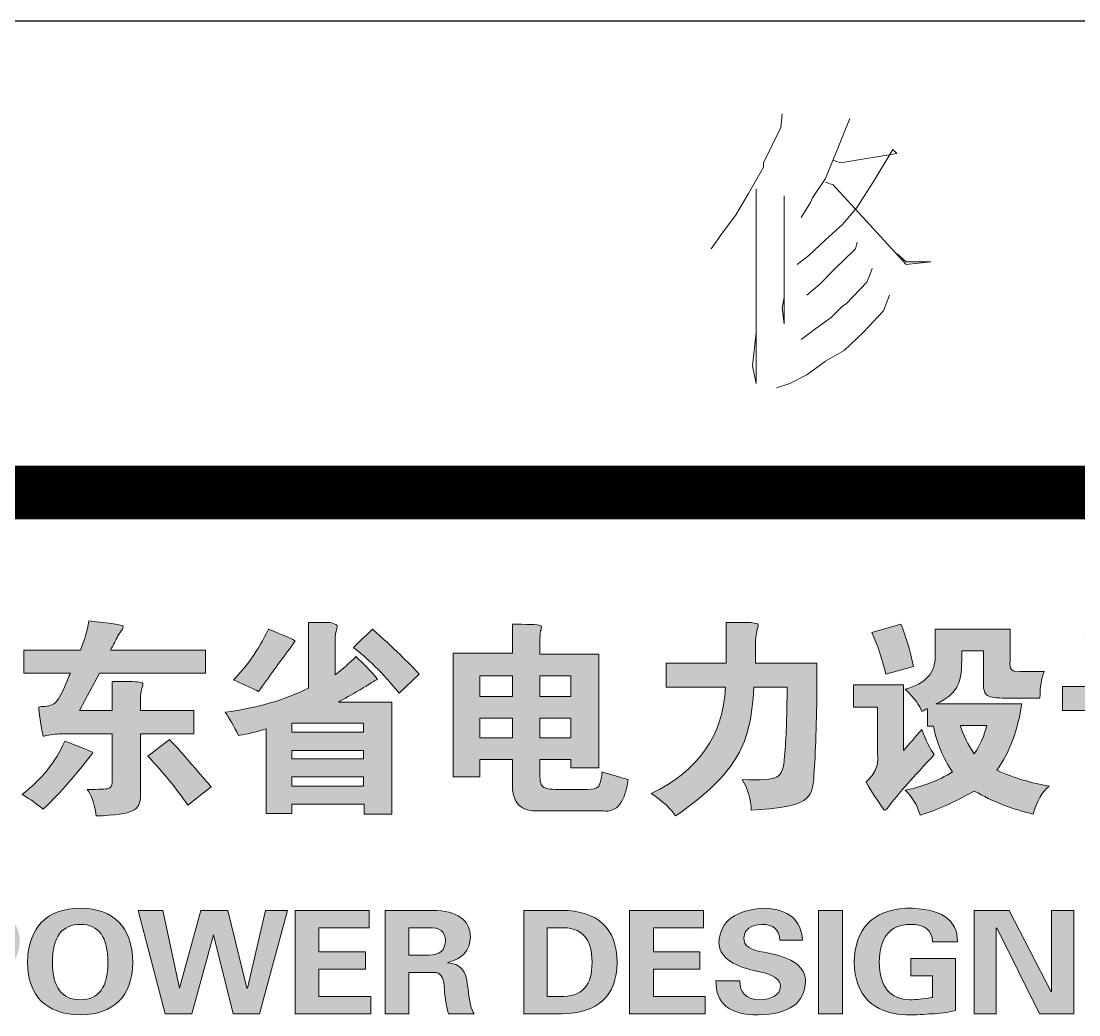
# Model space of a CAD drawing. Extents: x -76183 to 48420, y -19465 to 404409.
# Drawn here: x -4879 to -3307, y 324133 to 325609 of the extents above; entities that cross this region are included whole.
import ezdxf

# ---------------------------------------------------------------- set-up
doc = ezdxf.new("R2010")
doc.units = 0
doc.header["$LTSCALE"] = 1000
doc.header["$MEASUREMENT"] = 0
doc.layers.add('PUB_TEXT', color=7, linetype='Continuous', lineweight=13)
doc.layers.add('Version', color=7, linetype='Continuous')

# ---------------------------------------------------------------- blocks, each defined once
blk = doc.blocks.new('LOGO_CEEC_2014')
h = blk.add_hatch(color=256)
edge = h.paths.add_edge_path()
edge.add_spline(control_points=[(61.278, 8.33), (61.369, 8.239), (61.497, 8.096), (61.662, 7.898), (61.769, 7.775), (61.848, 7.685), (61.897, 7.627), (61.897, 7.627), (61.551, 7.356), (61.551, 7.356), (61.386, 7.594), (61.188, 7.837), (60.957, 8.083), (60.957, 8.083), (61.278, 8.33), (61.278, 8.33)], knot_values=[0, 0, 0, 0, 1, 1, 1, 2, 2, 2, 3, 3, 3, 4, 4, 4, 5, 5, 5, 5], degree=3, periodic=0)
edge = h.paths.add_edge_path()
edge.add_spline(control_points=[(59.114, 9.66), (59.114, 9.66), (59.955, 9.66), (59.955, 9.66), (60.012, 9.8), (60.054, 9.944), (60.079, 10.092), (60.4, 10.059), (60.569, 10.034), (60.586, 10.018), (60.594, 10.001), (60.586, 9.977), (60.561, 9.944), (60.536, 9.911), (60.52, 9.886), (60.512, 9.87), (60.478, 9.804), (60.441, 9.734), (60.4, 9.66), (60.4, 9.66), (61.811, 9.66), (61.811, 9.66), (61.811, 9.66), (61.811, 9.316), (61.811, 9.316), (61.811, 9.316), (60.239, 9.316), (60.239, 9.316), (60.239, 9.316), (59.942, 8.761), (59.942, 8.761), (59.942, 8.761), (60.425, 8.761), (60.425, 8.761), (60.425, 8.761), (60.425, 9.192), (60.425, 9.192), (60.425, 9.192), (60.672, 9.192), (60.672, 9.192), (60.812, 9.192), (60.883, 9.18), (60.883, 9.155), (60.883, 9.147), (60.878, 9.131), (60.87, 9.106), (60.854, 9.057), (60.846, 8.999), (60.846, 8.934), (60.846, 8.934), (60.846, 8.761), (60.846, 8.761), (60.846, 8.761), (61.637, 8.761), (61.637, 8.761), (61.637, 8.761), (61.637, 8.416), (61.637, 8.416), (61.637, 8.416), (60.846, 8.416), (60.846, 8.416), (60.846, 8.416), (60.846, 7.504), (60.846, 7.504), (60.854, 7.389), (60.812, 7.311), (60.722, 7.27), (60.648, 7.229), (60.47, 7.204), (60.19, 7.196), (60.157, 7.393), (60.111, 7.524), (60.054, 7.59), (60.235, 7.59), (60.338, 7.594), (60.363, 7.603), (60.404, 7.611), (60.425, 7.64), (60.425, 7.689), (60.425, 7.689), (60.425, 8.416), (60.425, 8.416), (60.425, 8.416), (59.695, 8.416), (59.695, 8.416), (59.621, 8.416), (59.538, 8.408), (59.447, 8.391), (59.423, 8.383), (59.406, 8.379), (59.398, 8.379), (59.349, 8.65), (59.328, 8.794), (59.336, 8.81), (59.353, 8.818), (59.382, 8.823), (59.423, 8.823), (59.513, 8.831), (59.575, 8.86), (59.608, 8.909), (59.658, 8.974), (59.716, 9.094), (59.781, 9.266), (59.79, 9.291), (59.798, 9.307), (59.806, 9.316), (59.806, 9.316), (59.114, 9.316), (59.114, 9.316), (59.114, 9.316), (59.114, 9.66), (59.114, 9.66)], knot_values=[0, 0, 0, 0, 1, 1, 1, 2, 2, 2, 3, 3, 3, 4, 4, 4, 5, 5, 5, 6, 6, 6, 7, 7, 7, 8, 8, 8, 9, 9, 9, 10, 10, 10, 11, 11, 11, 12, 12, 12, 13, 13, 13, 14, 14, 14, 15, 15, 15, 16, 16, 16, 17, 17, 17, 18, 18, 18, 19, 19, 19, 20, 20, 20, 21, 21, 21, 22, 22, 22, 23, 23, 23, 24, 24, 24, 25, 25, 25, 26, 26, 26, 27, 27, 27, 28, 28, 28, 29, 29, 29, 30, 30, 30, 31, 31, 31, 32, 32, 32, 33, 33, 33, 34, 34, 34, 35, 35, 35, 36, 36, 36, 37, 37, 37, 37], degree=3, periodic=0)
edge = h.paths.add_edge_path()
edge.add_spline(control_points=[(59.72, 8.305), (59.992, 8.207), (60.132, 8.149), (60.14, 8.133), (59.843, 7.755), (59.596, 7.475), (59.398, 7.295), (59.324, 7.361), (59.221, 7.435), (59.089, 7.516), (59.377, 7.738), (59.588, 8.001), (59.72, 8.305)], knot_values=[0, 0, 0, 0, 1, 1, 1, 2, 2, 2, 3, 3, 3, 4, 4, 4, 4], degree=3, periodic=0)
h = blk.add_hatch(color=256)
edge = h.paths.add_edge_path()
edge.add_spline(control_points=[(64.692, 9.02), (64.436, 9.324), (64.209, 9.549), (64.011, 9.697), (64.077, 9.763), (64.172, 9.853), (64.296, 9.968), (64.609, 9.689), (64.84, 9.467), (64.989, 9.303), (64.989, 9.303), (64.692, 9.02), (64.692, 9.02)], knot_values=[0, 0, 0, 0, 1, 1, 1, 2, 2, 2, 3, 3, 3, 4, 4, 4, 4], degree=3, periodic=0)
h.paths.add_polyline_path([(64.16, 7.64), (64.16, 7.775), (63.096, 7.775), (63.096, 7.64)], flags=16)
h.paths.add_polyline_path([(63.096, 8.17), (63.096, 8.046), (64.16, 8.046), (64.16, 8.17)], flags=16)
h.paths.add_polyline_path([(63.096, 8.441), (64.16, 8.441), (64.16, 8.576), (63.096, 8.576)], flags=16)
edge = h.paths.add_edge_path(flags=16)
edge.add_spline(control_points=[(62.749, 9.968), (62.997, 9.87), (63.129, 9.812), (63.145, 9.796), (63.145, 9.796), (63.059, 9.673), (63.059, 9.673), (62.91, 9.475), (62.757, 9.266), (62.601, 9.044), (62.535, 9.077), (62.411, 9.135), (62.23, 9.217), (62.419, 9.406), (62.593, 9.656), (62.749, 9.968)], knot_values=[0, 0, 0, 0, 1, 1, 1, 2, 2, 2, 3, 3, 3, 4, 4, 4, 5, 5, 5, 5], degree=3, periodic=0)
edge = h.paths.add_edge_path()
edge.add_spline(control_points=[(63.343, 10.067), (63.524, 10.067), (63.632, 10.067), (63.665, 10.067), (63.714, 10.059), (63.747, 10.046), (63.764, 10.03), (63.772, 10.022), (63.772, 10.005), (63.764, 9.981), (63.747, 9.931), (63.739, 9.87), (63.739, 9.796), (63.739, 9.796), (63.739, 9.291), (63.739, 9.291), (63.846, 9.373), (63.949, 9.463), (64.048, 9.562), (64.155, 9.463), (64.263, 9.353), (64.37, 9.229), (64.329, 9.205), (64.242, 9.151), (64.11, 9.069), (63.978, 8.995), (63.871, 8.934), (63.788, 8.884), (63.788, 8.884), (64.58, 8.884), (64.58, 8.884), (64.58, 8.884), (64.58, 7.221), (64.58, 7.221), (64.58, 7.221), (64.172, 7.221), (64.172, 7.221), (64.172, 7.221), (64.172, 7.369), (64.172, 7.369), (64.172, 7.369), (63.096, 7.369), (63.096, 7.369), (63.096, 7.369), (63.096, 7.233), (63.096, 7.233), (63.096, 7.233), (62.712, 7.233), (62.712, 7.233), (62.712, 7.233), (62.712, 8.49), (62.712, 8.49), (62.588, 8.449), (62.452, 8.416), (62.304, 8.391), (62.23, 8.539), (62.164, 8.654), (62.106, 8.736), (62.584, 8.802), (62.997, 8.921), (63.343, 9.094), (63.343, 9.094), (63.343, 10.067), (63.343, 10.067)], knot_values=[0, 0, 0, 0, 1, 1, 1, 2, 2, 2, 3, 3, 3, 4, 4, 4, 5, 5, 5, 6, 6, 6, 7, 7, 7, 8, 8, 8, 9, 9, 9, 10, 10, 10, 11, 11, 11, 12, 12, 12, 13, 13, 13, 14, 14, 14, 15, 15, 15, 16, 16, 16, 17, 17, 17, 18, 18, 18, 19, 19, 19, 20, 20, 20, 21, 21, 21, 21], degree=3, periodic=0)
h = blk.add_hatch(color=256)
edge = h.paths.add_edge_path()
edge.add_spline(control_points=[(69.551, 9.463), (69.551, 9.463), (69.551, 10.067), (69.551, 10.067), (69.757, 10.067), (69.88, 10.067), (69.922, 10.067), (69.988, 10.059), (70.021, 10.051), (70.021, 10.042), (70.029, 10.034), (70.029, 10.018), (70.021, 9.993), (69.996, 9.919), (69.984, 9.837), (69.984, 9.747), (69.984, 9.747), (69.984, 9.463), (69.984, 9.463), (69.984, 9.463), (70.899, 9.463), (70.899, 9.463), (70.899, 9.463), (70.899, 9.057), (70.899, 9.057), (70.891, 8.498), (70.874, 8.059), (70.85, 7.738), (70.841, 7.566), (70.779, 7.455), (70.664, 7.406), (70.573, 7.348), (70.326, 7.307), (69.922, 7.282), (69.922, 7.438), (69.876, 7.59), (69.786, 7.738), (70.066, 7.722), (70.239, 7.734), (70.305, 7.775), (70.371, 7.808), (70.408, 7.911), (70.417, 8.083), (70.441, 8.354), (70.454, 8.662), (70.454, 9.007), (70.454, 9.007), (70.454, 9.106), (70.454, 9.106), (70.454, 9.106), (69.959, 9.106), (69.959, 9.106), (69.942, 8.646), (69.852, 8.293), (69.687, 8.046), (69.546, 7.792), (69.249, 7.508), (68.796, 7.196), (68.738, 7.295), (68.618, 7.406), (68.437, 7.529), (69.138, 7.866), (69.505, 8.391), (69.538, 9.106), (69.538, 9.106), (68.66, 9.106), (68.66, 9.106), (68.66, 9.106), (68.66, 9.463), (68.66, 9.463), (68.66, 9.463), (69.551, 9.463), (69.551, 9.463)], knot_values=[0, 0, 0, 0, 1, 1, 1, 2, 2, 2, 3, 3, 3, 4, 4, 4, 5, 5, 5, 6, 6, 6, 7, 7, 7, 8, 8, 8, 9, 9, 9, 10, 10, 10, 11, 11, 11, 12, 12, 12, 13, 13, 13, 14, 14, 14, 15, 15, 15, 16, 16, 16, 17, 17, 17, 18, 18, 18, 19, 19, 19, 20, 20, 20, 21, 21, 21, 22, 22, 22, 23, 23, 23, 24, 24, 24, 24], degree=3, periodic=0)
h = blk.add_hatch(color=256)
edge = h.paths.add_edge_path()
edge.add_spline(control_points=[(75.61, 9.081), (75.61, 9.081), (76.29, 9.081), (76.29, 9.081), (76.29, 9.081), (76.29, 10.067), (76.29, 10.067), (76.29, 10.067), (76.426, 10.067), (76.426, 10.067), (76.632, 10.067), (76.739, 10.051), (76.748, 10.018), (76.756, 9.993), (76.752, 9.964), (76.735, 9.931), (76.719, 9.89), (76.711, 9.845), (76.711, 9.796), (76.711, 9.796), (76.711, 9.094), (76.711, 9.094), (76.711, 9.094), (77.404, 9.094), (77.404, 9.094), (77.404, 9.094), (77.404, 8.736), (77.404, 8.736), (77.404, 8.736), (76.711, 8.736), (76.711, 8.736), (76.711, 8.736), (76.711, 7.171), (76.711, 7.171), (76.711, 7.171), (76.29, 7.171), (76.29, 7.171), (76.29, 7.171), (76.29, 8.724), (76.29, 8.724), (76.29, 8.724), (75.61, 8.724), (75.61, 8.724), (75.61, 8.724), (75.61, 9.081), (75.61, 9.081)], knot_values=[0, 0, 0, 0, 1, 1, 1, 2, 2, 2, 3, 3, 3, 4, 4, 4, 5, 5, 5, 6, 6, 6, 7, 7, 7, 8, 8, 8, 9, 9, 9, 10, 10, 10, 11, 11, 11, 12, 12, 12, 13, 13, 13, 14, 14, 14, 15, 15, 15, 15], degree=3, periodic=0)
edge = h.paths.add_edge_path()
edge.add_spline(control_points=[(75.201, 10.055), (75.342, 9.907), (75.469, 9.722), (75.585, 9.5), (75.585, 9.5), (75.226, 9.316), (75.226, 9.316), (75.168, 9.43), (75.049, 9.607), (74.867, 9.845), (74.867, 9.845), (75.201, 10.055), (75.201, 10.055)], knot_values=[0, 0, 0, 0, 1, 1, 1, 2, 2, 2, 3, 3, 3, 4, 4, 4, 4], degree=3, periodic=0)
edge = h.paths.add_edge_path()
edge.add_spline(control_points=[(74.546, 9.118), (74.546, 9.118), (75.424, 9.118), (75.424, 9.118), (75.424, 9.118), (75.424, 8.034), (75.424, 8.034), (75.515, 8.091), (75.63, 8.186), (75.771, 8.317), (75.812, 8.178), (75.861, 8.059), (75.919, 7.96), (75.614, 7.722), (75.354, 7.508), (75.14, 7.319), (75.123, 7.303), (75.111, 7.303), (75.102, 7.319), (75.004, 7.459), (74.933, 7.578), (74.892, 7.677), (74.892, 7.677), (74.917, 7.714), (74.917, 7.714), (74.991, 7.788), (75.028, 7.845), (75.028, 7.886), (75.028, 7.886), (75.028, 8.761), (75.028, 8.761), (75.028, 8.761), (74.546, 8.761), (74.546, 8.761), (74.546, 8.761), (74.546, 9.118), (74.546, 9.118)], knot_values=[0, 0, 0, 0, 1, 1, 1, 2, 2, 2, 3, 3, 3, 4, 4, 4, 5, 5, 5, 6, 6, 6, 7, 7, 7, 8, 8, 8, 9, 9, 9, 10, 10, 10, 11, 11, 11, 12, 12, 12, 12], degree=3, periodic=0)
h = blk.add_hatch(color=256)
h.paths.add_polyline_path([(67.239, 8.354), (67.239, 8.65), (66.781, 8.65), (66.781, 8.354)], flags=16)
h.paths.add_polyline_path([(66.781, 8.971), (67.239, 8.971), (67.239, 9.279), (66.781, 9.279)], flags=16)
h.paths.add_polyline_path([(65.89, 8.354), (66.373, 8.354), (66.373, 8.65), (65.89, 8.65)], flags=16)
h.paths.add_polyline_path([(66.373, 9.279), (65.89, 9.279), (65.89, 8.971), (66.373, 8.971)], flags=16)
edge = h.paths.add_edge_path()
edge.add_spline(control_points=[(66.373, 9.611), (66.373, 9.611), (66.373, 10.042), (66.373, 10.042), (66.373, 10.042), (66.509, 10.042), (66.509, 10.042), (66.715, 10.042), (66.814, 10.03), (66.806, 10.005), (66.806, 9.989), (66.801, 9.968), (66.793, 9.944), (66.785, 9.894), (66.781, 9.845), (66.781, 9.796), (66.781, 9.796), (66.781, 9.599), (66.781, 9.599), (66.781, 9.599), (67.659, 9.599), (67.659, 9.599), (67.659, 9.599), (67.659, 7.911), (67.659, 7.911), (67.659, 7.911), (67.239, 7.911), (67.239, 7.911), (67.239, 7.911), (67.239, 8.034), (67.239, 8.034), (67.239, 8.034), (66.781, 8.034), (66.781, 8.034), (66.781, 8.034), (66.781, 7.812), (66.781, 7.812), (66.781, 7.705), (66.797, 7.644), (66.83, 7.627), (66.855, 7.603), (66.929, 7.59), (67.053, 7.59), (67.053, 7.59), (67.486, 7.59), (67.486, 7.59), (67.568, 7.59), (67.622, 7.603), (67.647, 7.627), (67.672, 7.652), (67.692, 7.726), (67.709, 7.849), (67.865, 7.8), (67.993, 7.763), (68.092, 7.738), (68.051, 7.401), (67.927, 7.245), (67.721, 7.27), (67.721, 7.27), (66.768, 7.27), (66.768, 7.27), (66.496, 7.254), (66.364, 7.389), (66.373, 7.677), (66.373, 7.677), (66.373, 8.034), (66.373, 8.034), (66.373, 8.034), (65.89, 8.034), (65.89, 8.034), (65.89, 8.034), (65.89, 7.775), (65.89, 7.775), (65.89, 7.775), (65.494, 7.775), (65.494, 7.775), (65.494, 7.775), (65.494, 9.611), (65.494, 9.611), (65.494, 9.611), (66.373, 9.611), (66.373, 9.611)], knot_values=[0, 0, 0, 0, 1, 1, 1, 2, 2, 2, 3, 3, 3, 4, 4, 4, 5, 5, 5, 6, 6, 6, 7, 7, 7, 8, 8, 8, 9, 9, 9, 10, 10, 10, 11, 11, 11, 12, 12, 12, 13, 13, 13, 14, 14, 14, 15, 15, 15, 16, 16, 16, 17, 17, 17, 18, 18, 18, 19, 19, 19, 20, 20, 20, 21, 21, 21, 22, 22, 22, 23, 23, 23, 24, 24, 24, 25, 25, 25, 26, 26, 26, 27, 27, 27, 27], degree=3, periodic=0)
h = blk.add_hatch(color=256)
edge = h.paths.add_edge_path(flags=16)
edge.add_spline(control_points=[(73.025, 8.539), (73.075, 8.391), (73.145, 8.251), (73.236, 8.12), (73.326, 8.251), (73.388, 8.391), (73.421, 8.539), (73.421, 8.539), (73.025, 8.539), (73.025, 8.539)], knot_values=[0, 0, 0, 0, 1, 1, 1, 2, 2, 2, 3, 3, 3, 3], degree=3, periodic=0)
edge = h.paths.add_edge_path()
edge.add_spline(control_points=[(72.543, 8.527), (72.543, 8.527), (72.543, 8.786), (72.543, 8.786), (72.543, 8.794), (72.522, 8.786), (72.481, 8.761), (72.489, 8.761), (72.481, 8.757), (72.456, 8.749), (72.432, 8.831), (72.349, 8.942), (72.209, 9.081), (72.514, 9.155), (72.662, 9.319), (72.654, 9.574), (72.654, 9.574), (72.654, 9.968), (72.654, 9.968), (72.654, 9.968), (73.768, 9.968), (73.768, 9.968), (73.768, 9.968), (73.768, 9.5), (73.768, 9.5), (73.751, 9.377), (73.801, 9.324), (73.916, 9.34), (73.916, 9.34), (74.275, 9.34), (74.275, 9.34), (74.234, 9.242), (74.213, 9.11), (74.213, 8.946), (74.213, 8.946), (73.706, 8.946), (73.706, 8.946), (73.566, 8.946), (73.475, 8.958), (73.434, 8.983), (73.392, 9.007), (73.372, 9.069), (73.372, 9.168), (73.372, 9.168), (73.372, 9.648), (73.372, 9.648), (73.372, 9.648), (73.05, 9.648), (73.05, 9.648), (73.05, 9.648), (73.05, 9.512), (73.05, 9.512), (73.05, 9.324), (73.025, 9.188), (72.976, 9.106), (72.927, 9.015), (72.823, 8.934), (72.667, 8.86), (72.667, 8.86), (73.941, 8.86), (73.941, 8.86), (73.883, 8.465), (73.759, 8.137), (73.57, 7.874), (73.834, 7.759), (74.093, 7.681), (74.349, 7.64), (74.242, 7.549), (74.164, 7.41), (74.114, 7.221), (73.801, 7.295), (73.508, 7.41), (73.236, 7.566), (72.931, 7.393), (72.662, 7.274), (72.432, 7.208), (72.39, 7.356), (72.316, 7.479), (72.209, 7.578), (72.465, 7.627), (72.7, 7.718), (72.914, 7.849), (72.774, 8.054), (72.679, 8.28), (72.63, 8.527), (72.63, 8.527), (72.543, 8.527), (72.543, 8.527)], knot_values=[0, 0, 0, 0, 1, 1, 1, 2, 2, 2, 3, 3, 3, 4, 4, 4, 5, 5, 5, 6, 6, 6, 7, 7, 7, 8, 8, 8, 9, 9, 9, 10, 10, 10, 11, 11, 11, 12, 12, 12, 13, 13, 13, 14, 14, 14, 15, 15, 15, 16, 16, 16, 17, 17, 17, 18, 18, 18, 19, 19, 19, 20, 20, 20, 21, 21, 21, 22, 22, 22, 23, 23, 23, 24, 24, 24, 25, 25, 25, 26, 26, 26, 27, 27, 27, 28, 28, 28, 29, 29, 29, 29], degree=3, periodic=0)
edge = h.paths.add_edge_path()
edge.add_spline(control_points=[(72.147, 10.042), (72.221, 9.862), (72.283, 9.652), (72.333, 9.414), (72.333, 9.414), (71.924, 9.303), (71.924, 9.303), (71.867, 9.533), (71.797, 9.738), (71.714, 9.919), (71.714, 9.919), (72.147, 10.042), (72.147, 10.042)], knot_values=[0, 0, 0, 0, 1, 1, 1, 2, 2, 2, 3, 3, 3, 4, 4, 4, 4], degree=3, periodic=0)
edge = h.paths.add_edge_path()
edge.add_spline(control_points=[(71.801, 8.81), (71.801, 8.81), (71.442, 8.81), (71.442, 8.81), (71.442, 8.81), (71.442, 9.143), (71.442, 9.143), (71.442, 9.143), (72.184, 9.143), (72.184, 9.143), (72.184, 9.143), (72.184, 8.17), (72.184, 8.17), (72.217, 8.202), (72.279, 8.272), (72.37, 8.379), (72.37, 8.379), (72.456, 8.478), (72.456, 8.478), (72.522, 8.305), (72.584, 8.182), (72.642, 8.108), (72.328, 7.771), (72.114, 7.529), (71.999, 7.381), (71.957, 7.315), (71.924, 7.282), (71.9, 7.282), (71.743, 7.504), (71.652, 7.644), (71.628, 7.701), (71.628, 7.701), (71.64, 7.714), (71.64, 7.714), (71.697, 7.763), (71.743, 7.825), (71.776, 7.898), (71.801, 7.964), (71.809, 8.034), (71.801, 8.108), (71.801, 8.108), (71.801, 8.81), (71.801, 8.81)], knot_values=[0, 0, 0, 0, 1, 1, 1, 2, 2, 2, 3, 3, 3, 4, 4, 4, 5, 5, 5, 6, 6, 6, 7, 7, 7, 8, 8, 8, 9, 9, 9, 10, 10, 10, 11, 11, 11, 12, 12, 12, 13, 13, 13, 14, 14, 14, 14], degree=3, periodic=0)
h = blk.add_hatch(color=256)
edge = h.paths.add_edge_path(flags=16)
edge.add_spline(control_points=[(64.836, 5.129), (64.836, 5.129), (65.129, 5.129), (65.129, 5.129), (65.294, 5.129), (65.377, 5.201), (65.377, 5.345), (65.377, 5.478), (65.294, 5.541), (65.129, 5.536), (65.129, 5.536), (64.836, 5.536), (64.836, 5.536), (64.836, 5.536), (64.836, 5.129), (64.836, 5.129)], knot_values=[0, 0, 0, 0, 1, 1, 1, 2, 2, 2, 3, 3, 3, 4, 4, 4, 5, 5, 5, 5], degree=3, periodic=0)
edge = h.paths.add_edge_path()
edge.add_spline(control_points=[(64.836, 4.258), (64.836, 4.258), (64.482, 4.258), (64.482, 4.258), (64.482, 4.258), (64.482, 5.793), (64.482, 5.793), (64.482, 5.793), (65.182, 5.793), (65.182, 5.793), (65.554, 5.787), (65.743, 5.654), (65.749, 5.395), (65.743, 5.195), (65.631, 5.071), (65.412, 5.021), (65.412, 5.021), (65.412, 5.013), (65.412, 5.013), (65.595, 5.007), (65.693, 4.894), (65.705, 4.673), (65.711, 4.651), (65.714, 4.634), (65.714, 4.623), (65.732, 4.44), (65.761, 4.319), (65.803, 4.258), (65.803, 4.258), (65.421, 4.258), (65.421, 4.258), (65.386, 4.391), (65.365, 4.529), (65.359, 4.673), (65.347, 4.805), (65.297, 4.872), (65.209, 4.872), (65.209, 4.872), (64.836, 4.872), (64.836, 4.872), (64.836, 4.872), (64.836, 4.258), (64.836, 4.258)], knot_values=[0, 0, 0, 0, 1, 1, 1, 2, 2, 2, 3, 3, 3, 4, 4, 4, 5, 5, 5, 6, 6, 6, 7, 7, 7, 8, 8, 8, 9, 9, 9, 10, 10, 10, 11, 11, 11, 12, 12, 12, 13, 13, 13, 14, 14, 14, 14], degree=3, periodic=0)
h.paths.add_polyline_path([(63.144, 5.793), (64.243, 5.793), (64.243, 5.536), (63.499, 5.536), (63.499, 5.179), (64.19, 5.179), (64.19, 4.922), (63.499, 4.922), (63.499, 4.515), (64.27, 4.515), (64.27, 4.258), (63.144, 4.258)])
h.paths.add_polyline_path([(61.744, 5.793), (62.143, 5.793), (62.427, 4.64), (62.436, 4.64), (62.702, 5.793), (63.03, 5.793), (62.613, 4.258), (62.223, 4.258), (61.931, 5.428), (61.611, 4.258), (61.212, 4.258), (60.814, 5.793), (61.177, 5.793), (61.425, 4.64)])
edge = h.paths.add_edge_path(flags=16)
edge.add_spline(control_points=[(59.538, 5.021), (59.538, 4.651), (59.677, 4.465), (59.955, 4.465), (60.226, 4.465), (60.362, 4.651), (60.362, 5.021), (60.362, 5.397), (60.226, 5.585), (59.955, 5.585), (59.677, 5.585), (59.538, 5.397), (59.538, 5.021)], knot_values=[0, 0, 0, 0, 1, 1, 1, 2, 2, 2, 3, 3, 3, 4, 4, 4, 4], degree=3, periodic=0)
edge = h.paths.add_edge_path()
edge.add_spline(control_points=[(59.166, 5.021), (59.183, 5.547), (59.446, 5.815), (59.955, 5.826), (60.457, 5.815), (60.717, 5.547), (60.735, 5.021), (60.717, 4.512), (60.457, 4.252), (59.955, 4.241), (59.44, 4.252), (59.177, 4.512), (59.166, 5.021)], knot_values=[0, 0, 0, 0, 1, 1, 1, 2, 2, 2, 3, 3, 3, 4, 4, 4, 4], degree=3, periodic=0)
edge = h.paths.add_edge_path(flags=16)
edge.add_spline(control_points=[(58.227, 5.104), (58.25, 5.104), (58.286, 5.104), (58.333, 5.104), (58.57, 5.082), (58.685, 5.154), (58.679, 5.32), (58.685, 5.486), (58.57, 5.558), (58.333, 5.536), (58.286, 5.536), (58.25, 5.536), (58.227, 5.536), (58.227, 5.536), (58.227, 5.104), (58.227, 5.104)], knot_values=[0, 0, 0, 0, 1, 1, 1, 2, 2, 2, 3, 3, 3, 4, 4, 4, 5, 5, 5, 5], degree=3, periodic=0)
edge = h.paths.add_edge_path()
edge.add_spline(control_points=[(57.881, 4.258), (57.881, 4.258), (57.881, 5.793), (57.881, 5.793), (57.881, 5.793), (58.386, 5.793), (58.386, 5.793), (58.835, 5.798), (59.057, 5.641), (59.051, 5.32), (59.039, 5.021), (58.85, 4.863), (58.484, 4.847), (58.484, 4.847), (58.227, 4.847), (58.227, 4.847), (58.227, 4.847), (58.227, 4.258), (58.227, 4.258), (58.227, 4.258), (57.881, 4.258), (57.881, 4.258)], knot_values=[0, 0, 0, 0, 1, 1, 1, 2, 2, 2, 3, 3, 3, 4, 4, 4, 5, 5, 5, 6, 6, 6, 7, 7, 7, 7], degree=3, periodic=0)
h = blk.add_hatch(color=256)
h.paths.add_polyline_path([(74.208, 4.258), (73.57, 5.536), (73.561, 5.527), (73.561, 4.258), (73.233, 4.258), (73.233, 5.793), (73.756, 5.793), (74.377, 4.581), (74.386, 4.59), (74.386, 5.793), (74.714, 5.793), (74.714, 4.258)])
edge = h.paths.add_edge_path()
edge.add_spline(control_points=[(72.295, 4.822), (72.295, 4.822), (72.295, 5.079), (72.295, 5.079), (72.295, 5.079), (72.96, 5.079), (72.96, 5.079), (72.96, 5.079), (72.96, 4.308), (72.96, 4.308), (72.841, 4.275), (72.72, 4.258), (72.596, 4.258), (72.502, 4.247), (72.377, 4.241), (72.224, 4.241), (71.721, 4.269), (71.464, 4.529), (71.452, 5.021), (71.464, 5.524), (71.721, 5.793), (72.224, 5.826), (72.738, 5.826), (72.992, 5.66), (72.986, 5.328), (72.986, 5.328), (72.614, 5.328), (72.614, 5.328), (72.614, 5.5), (72.504, 5.585), (72.286, 5.585), (71.984, 5.58), (71.83, 5.392), (71.825, 5.021), (71.83, 4.656), (71.984, 4.471), (72.286, 4.465), (72.374, 4.465), (72.478, 4.476), (72.596, 4.498), (72.59, 4.493), (72.596, 4.493), (72.614, 4.498), (72.614, 4.498), (72.614, 4.822), (72.614, 4.822), (72.614, 4.822), (72.295, 4.822), (72.295, 4.822)], knot_values=[0, 0, 0, 0, 1, 1, 1, 2, 2, 2, 3, 3, 3, 4, 4, 4, 5, 5, 5, 6, 6, 6, 7, 7, 7, 8, 8, 8, 9, 9, 9, 10, 10, 10, 11, 11, 11, 12, 12, 12, 13, 13, 13, 14, 14, 14, 15, 15, 15, 16, 16, 16, 16], degree=3, periodic=0)
h.paths.add_polyline_path([(71.276, 4.258), (70.922, 4.258), (70.922, 5.793), (71.276, 5.793)])
edge = h.paths.add_edge_path()
edge.add_spline(control_points=[(70.346, 5.353), (70.34, 5.508), (70.252, 5.585), (70.08, 5.585), (69.909, 5.574), (69.82, 5.508), (69.814, 5.386), (69.802, 5.27), (69.903, 5.198), (70.116, 5.171), (70.122, 5.171), (70.136, 5.168), (70.16, 5.162), (70.544, 5.09), (70.733, 4.949), (70.728, 4.739), (70.722, 4.418), (70.488, 4.252), (70.027, 4.241), (69.602, 4.241), (69.392, 4.41), (69.398, 4.747), (69.398, 4.747), (69.752, 4.747), (69.752, 4.747), (69.752, 4.57), (69.844, 4.476), (70.027, 4.465), (70.24, 4.471), (70.349, 4.537), (70.355, 4.665), (70.355, 4.77), (70.252, 4.841), (70.045, 4.88), (70.015, 4.886), (69.995, 4.891), (69.983, 4.897), (69.622, 4.974), (69.442, 5.115), (69.442, 5.32), (69.46, 5.635), (69.687, 5.804), (70.125, 5.826), (70.479, 5.809), (70.665, 5.652), (70.683, 5.353), (70.683, 5.353), (70.346, 5.353), (70.346, 5.353)], knot_values=[0, 0, 0, 0, 1, 1, 1, 2, 2, 2, 3, 3, 3, 4, 4, 4, 5, 5, 5, 6, 6, 6, 7, 7, 7, 8, 8, 8, 9, 9, 9, 10, 10, 10, 11, 11, 11, 12, 12, 12, 13, 13, 13, 14, 14, 14, 15, 15, 15, 16, 16, 16, 16], degree=3, periodic=0)
h.paths.add_polyline_path([(68.113, 5.793), (69.213, 5.793), (69.213, 5.536), (68.468, 5.536), (68.468, 5.179), (69.16, 5.179), (69.16, 4.922), (68.468, 4.922), (68.468, 4.515), (69.239, 4.515), (69.239, 4.258), (68.113, 4.258)])
edge = h.paths.add_edge_path(flags=16)
edge.add_spline(control_points=[(66.891, 4.515), (66.891, 4.515), (67.077, 4.515), (67.077, 4.515), (67.402, 4.504), (67.562, 4.673), (67.556, 5.021), (67.562, 5.375), (67.402, 5.547), (67.077, 5.536), (67.077, 5.536), (66.891, 5.536), (66.891, 5.536), (66.891, 5.536), (66.891, 4.515), (66.891, 4.515)], knot_values=[0, 0, 0, 0, 1, 1, 1, 2, 2, 2, 3, 3, 3, 4, 4, 4, 5, 5, 5, 5], degree=3, periodic=0)
edge = h.paths.add_edge_path()
edge.add_spline(control_points=[(66.545, 5.793), (66.545, 5.793), (67.104, 5.793), (67.104, 5.793), (67.647, 5.787), (67.922, 5.53), (67.928, 5.021), (67.922, 4.518), (67.647, 4.263), (67.104, 4.258), (67.104, 4.258), (66.545, 4.258), (66.545, 4.258), (66.545, 4.258), (66.545, 5.793), (66.545, 5.793)], knot_values=[0, 0, 0, 0, 1, 1, 1, 2, 2, 2, 3, 3, 3, 4, 4, 4, 5, 5, 5, 5], degree=3, periodic=0)
at = {"lineweight": 0}
for points in [[(66.373, 9.279), (65.89, 9.279), (65.89, 8.971), (66.373, 8.971), (66.373, 9.279)], [(66.781, 8.971), (67.239, 8.971), (67.239, 9.279), (66.781, 9.279), (66.781, 8.971)], [(65.89, 8.354), (66.373, 8.354), (66.373, 8.65), (65.89, 8.65), (65.89, 8.354)], [(67.239, 8.354), (67.239, 8.65), (66.781, 8.65), (66.781, 8.354), (67.239, 8.354)], [(63.096, 8.441), (64.16, 8.441), (64.16, 8.576), (63.096, 8.576), (63.096, 8.441)], [(63.096, 8.17), (63.096, 8.046), (64.16, 8.046), (64.16, 8.17), (63.096, 8.17)], [(64.16, 7.64), (64.16, 7.775), (63.096, 7.775), (63.096, 7.64), (64.16, 7.64)], [(61.744, 5.793), (62.143, 5.793), (62.427, 4.64), (62.436, 4.64), (62.702, 5.793), (63.03, 5.793), (62.613, 4.258), (62.223, 4.258), (61.931, 5.428), (61.611, 4.258), (61.212, 4.258), (60.814, 5.793), (61.177, 5.793), (61.425, 4.64), (61.744, 5.793)], [(63.144, 5.793), (64.243, 5.793), (64.243, 5.536), (63.499, 5.536), (63.499, 5.179), (64.19, 5.179), (64.19, 4.922), (63.499, 4.922), (63.499, 4.515), (64.27, 4.515), (64.27, 4.258), (63.144, 4.258), (63.144, 5.793)], [(68.113, 5.793), (69.213, 5.793), (69.213, 5.536), (68.468, 5.536), (68.468, 5.179), (69.16, 5.179), (69.16, 4.922), (68.468, 4.922), (68.468, 4.515), (69.239, 4.515), (69.239, 4.258), (68.113, 4.258), (68.113, 5.793)], [(71.276, 4.258), (70.922, 4.258), (70.922, 5.793), (71.276, 5.793), (71.276, 4.258)], [(74.208, 4.258), (73.57, 5.536), (73.561, 5.527), (73.561, 4.258), (73.233, 4.258), (73.233, 5.793), (73.756, 5.793), (74.377, 4.581), (74.386, 4.59), (74.386, 5.793), (74.714, 5.793), (74.714, 4.258), (74.208, 4.258)]]:
    blk.add_lwpolyline(points, dxfattribs=at)
for points, knots in [([(59.114, 9.66), (59.114, 9.66), (59.955, 9.66), (59.955, 9.66), (60.012, 9.8), (60.054, 9.944), (60.079, 10.092), (60.4, 10.059), (60.569, 10.034), (60.586, 10.018), (60.594, 10.001), (60.586, 9.977), (60.561, 9.944), (60.536, 9.911), (60.52, 9.886), (60.512, 9.87), (60.478, 9.804), (60.441, 9.734), (60.4, 9.66), (60.4, 9.66), (61.811, 9.66), (61.811, 9.66), (61.811, 9.66), (61.811, 9.316), (61.811, 9.316), (61.811, 9.316), (60.239, 9.316), (60.239, 9.316), (60.239, 9.316), (59.942, 8.761), (59.942, 8.761), (59.942, 8.761), (60.425, 8.761), (60.425, 8.761), (60.425, 8.761), (60.425, 9.192), (60.425, 9.192), (60.425, 9.192), (60.672, 9.192), (60.672, 9.192), (60.812, 9.192), (60.883, 9.18), (60.883, 9.155), (60.883, 9.147), (60.878, 9.131), (60.87, 9.106), (60.854, 9.057), (60.846, 8.999), (60.846, 8.934), (60.846, 8.934), (60.846, 8.761), (60.846, 8.761), (60.846, 8.761), (61.637, 8.761), (61.637, 8.761), (61.637, 8.761), (61.637, 8.416), (61.637, 8.416), (61.637, 8.416), (60.846, 8.416), (60.846, 8.416), (60.846, 8.416), (60.846, 7.504), (60.846, 7.504), (60.854, 7.389), (60.812, 7.311), (60.722, 7.27), (60.648, 7.229), (60.47, 7.204), (60.19, 7.196), (60.157, 7.393), (60.111, 7.524), (60.054, 7.59), (60.235, 7.59), (60.338, 7.594), (60.363, 7.603), (60.404, 7.611), (60.425, 7.64), (60.425, 7.689), (60.425, 7.689), (60.425, 8.416), (60.425, 8.416), (60.425, 8.416), (59.695, 8.416), (59.695, 8.416), (59.621, 8.416), (59.538, 8.408), (59.447, 8.391), (59.423, 8.383), (59.406, 8.379), (59.398, 8.379), (59.349, 8.65), (59.328, 8.794), (59.336, 8.81), (59.353, 8.818), (59.382, 8.823), (59.423, 8.823), (59.513, 8.831), (59.575, 8.86), (59.608, 8.909), (59.658, 8.974), (59.716, 9.094), (59.781, 9.266), (59.79, 9.291), (59.798, 9.307), (59.806, 9.316), (59.806, 9.316), (59.114, 9.316), (59.114, 9.316), (59.114, 9.316), (59.114, 9.66), (59.114, 9.66)], [0, 0, 0, 0, 1, 1, 1, 2, 2, 2, 3, 3, 3, 4, 4, 4, 5, 5, 5, 6, 6, 6, 7, 7, 7, 8, 8, 8, 9, 9, 9, 10, 10, 10, 11, 11, 11, 12, 12, 12, 13, 13, 13, 14, 14, 14, 15, 15, 15, 16, 16, 16, 17, 17, 17, 18, 18, 18, 19, 19, 19, 20, 20, 20, 21, 21, 21, 22, 22, 22, 23, 23, 23, 24, 24, 24, 25, 25, 25, 26, 26, 26, 27, 27, 27, 28, 28, 28, 29, 29, 29, 30, 30, 30, 31, 31, 31, 32, 32, 32, 33, 33, 33, 34, 34, 34, 35, 35, 35, 36, 36, 36, 37, 37, 37, 37]), ([(63.343, 10.067), (63.524, 10.067), (63.632, 10.067), (63.665, 10.067), (63.714, 10.059), (63.747, 10.046), (63.764, 10.03), (63.772, 10.022), (63.772, 10.005), (63.764, 9.981), (63.747, 9.931), (63.739, 9.87), (63.739, 9.796), (63.739, 9.796), (63.739, 9.291), (63.739, 9.291), (63.846, 9.373), (63.949, 9.463), (64.048, 9.562), (64.155, 9.463), (64.263, 9.353), (64.37, 9.229), (64.329, 9.205), (64.242, 9.151), (64.11, 9.069), (63.978, 8.995), (63.871, 8.934), (63.788, 8.884), (63.788, 8.884), (64.58, 8.884), (64.58, 8.884), (64.58, 8.884), (64.58, 7.221), (64.58, 7.221), (64.58, 7.221), (64.172, 7.221), (64.172, 7.221), (64.172, 7.221), (64.172, 7.369), (64.172, 7.369), (64.172, 7.369), (63.096, 7.369), (63.096, 7.369), (63.096, 7.369), (63.096, 7.233), (63.096, 7.233), (63.096, 7.233), (62.712, 7.233), (62.712, 7.233), (62.712, 7.233), (62.712, 8.49), (62.712, 8.49), (62.588, 8.449), (62.452, 8.416), (62.304, 8.391), (62.23, 8.539), (62.164, 8.654), (62.106, 8.736), (62.584, 8.802), (62.997, 8.921), (63.343, 9.094), (63.343, 9.094), (63.343, 10.067), (63.343, 10.067)], [0, 0, 0, 0, 1, 1, 1, 2, 2, 2, 3, 3, 3, 4, 4, 4, 5, 5, 5, 6, 6, 6, 7, 7, 7, 8, 8, 8, 9, 9, 9, 10, 10, 10, 11, 11, 11, 12, 12, 12, 13, 13, 13, 14, 14, 14, 15, 15, 15, 16, 16, 16, 17, 17, 17, 18, 18, 18, 19, 19, 19, 20, 20, 20, 21, 21, 21, 21]), ([(69.551, 9.463), (69.551, 9.463), (69.551, 10.067), (69.551, 10.067), (69.757, 10.067), (69.88, 10.067), (69.922, 10.067), (69.988, 10.059), (70.021, 10.051), (70.021, 10.042), (70.029, 10.034), (70.029, 10.018), (70.021, 9.993), (69.996, 9.919), (69.984, 9.837), (69.984, 9.747), (69.984, 9.747), (69.984, 9.463), (69.984, 9.463), (69.984, 9.463), (70.899, 9.463), (70.899, 9.463), (70.899, 9.463), (70.899, 9.057), (70.899, 9.057), (70.891, 8.498), (70.874, 8.059), (70.85, 7.738), (70.841, 7.566), (70.779, 7.455), (70.664, 7.406), (70.573, 7.348), (70.326, 7.307), (69.922, 7.282), (69.922, 7.438), (69.876, 7.59), (69.786, 7.738), (70.066, 7.722), (70.239, 7.734), (70.305, 7.775), (70.371, 7.808), (70.408, 7.911), (70.417, 8.083), (70.441, 8.354), (70.454, 8.662), (70.454, 9.007), (70.454, 9.007), (70.454, 9.106), (70.454, 9.106), (70.454, 9.106), (69.959, 9.106), (69.959, 9.106), (69.942, 8.646), (69.852, 8.293), (69.687, 8.046), (69.546, 7.792), (69.249, 7.508), (68.796, 7.196), (68.738, 7.295), (68.618, 7.406), (68.437, 7.529), (69.138, 7.866), (69.505, 8.391), (69.538, 9.106), (69.538, 9.106), (68.66, 9.106), (68.66, 9.106), (68.66, 9.106), (68.66, 9.463), (68.66, 9.463), (68.66, 9.463), (69.551, 9.463), (69.551, 9.463)], [0, 0, 0, 0, 1, 1, 1, 2, 2, 2, 3, 3, 3, 4, 4, 4, 5, 5, 5, 6, 6, 6, 7, 7, 7, 8, 8, 8, 9, 9, 9, 10, 10, 10, 11, 11, 11, 12, 12, 12, 13, 13, 13, 14, 14, 14, 15, 15, 15, 16, 16, 16, 17, 17, 17, 18, 18, 18, 19, 19, 19, 20, 20, 20, 21, 21, 21, 22, 22, 22, 23, 23, 23, 24, 24, 24, 24]), ([(62.749, 9.968), (62.997, 9.87), (63.129, 9.812), (63.145, 9.796), (63.145, 9.796), (63.059, 9.673), (63.059, 9.673), (62.91, 9.475), (62.757, 9.266), (62.601, 9.044), (62.535, 9.077), (62.411, 9.135), (62.23, 9.217), (62.419, 9.406), (62.593, 9.656), (62.749, 9.968)], [0, 0, 0, 0, 1, 1, 1, 2, 2, 2, 3, 3, 3, 4, 4, 4, 5, 5, 5, 5]), ([(64.692, 9.02), (64.436, 9.324), (64.209, 9.549), (64.011, 9.697), (64.077, 9.763), (64.172, 9.853), (64.296, 9.968), (64.609, 9.689), (64.84, 9.467), (64.989, 9.303), (64.989, 9.303), (64.692, 9.02), (64.692, 9.02)], [0, 0, 0, 0, 1, 1, 1, 2, 2, 2, 3, 3, 3, 4, 4, 4, 4]), ([(66.373, 9.611), (66.373, 9.611), (66.373, 10.042), (66.373, 10.042), (66.373, 10.042), (66.509, 10.042), (66.509, 10.042), (66.715, 10.042), (66.814, 10.03), (66.806, 10.005), (66.806, 9.989), (66.801, 9.968), (66.793, 9.944), (66.785, 9.894), (66.781, 9.845), (66.781, 9.796), (66.781, 9.796), (66.781, 9.599), (66.781, 9.599), (66.781, 9.599), (67.659, 9.599), (67.659, 9.599), (67.659, 9.599), (67.659, 7.911), (67.659, 7.911), (67.659, 7.911), (67.239, 7.911), (67.239, 7.911), (67.239, 7.911), (67.239, 8.034), (67.239, 8.034), (67.239, 8.034), (66.781, 8.034), (66.781, 8.034), (66.781, 8.034), (66.781, 7.812), (66.781, 7.812), (66.781, 7.705), (66.797, 7.644), (66.83, 7.627), (66.855, 7.603), (66.929, 7.59), (67.053, 7.59), (67.053, 7.59), (67.486, 7.59), (67.486, 7.59), (67.568, 7.59), (67.622, 7.603), (67.647, 7.627), (67.672, 7.652), (67.692, 7.726), (67.709, 7.849), (67.865, 7.8), (67.993, 7.763), (68.092, 7.738), (68.051, 7.401), (67.927, 7.245), (67.721, 7.27), (67.721, 7.27), (66.768, 7.27), (66.768, 7.27), (66.496, 7.254), (66.364, 7.389), (66.373, 7.677), (66.373, 7.677), (66.373, 8.034), (66.373, 8.034), (66.373, 8.034), (65.89, 8.034), (65.89, 8.034), (65.89, 8.034), (65.89, 7.775), (65.89, 7.775), (65.89, 7.775), (65.494, 7.775), (65.494, 7.775), (65.494, 7.775), (65.494, 9.611), (65.494, 9.611), (65.494, 9.611), (66.373, 9.611), (66.373, 9.611)], [0, 0, 0, 0, 1, 1, 1, 2, 2, 2, 3, 3, 3, 4, 4, 4, 5, 5, 5, 6, 6, 6, 7, 7, 7, 8, 8, 8, 9, 9, 9, 10, 10, 10, 11, 11, 11, 12, 12, 12, 13, 13, 13, 14, 14, 14, 15, 15, 15, 16, 16, 16, 17, 17, 17, 18, 18, 18, 19, 19, 19, 20, 20, 20, 21, 21, 21, 22, 22, 22, 23, 23, 23, 24, 24, 24, 25, 25, 25, 26, 26, 26, 27, 27, 27, 27]), ([(72.147, 10.042), (72.221, 9.862), (72.283, 9.652), (72.333, 9.414), (72.333, 9.414), (71.924, 9.303), (71.924, 9.303), (71.867, 9.533), (71.797, 9.738), (71.714, 9.919), (71.714, 9.919), (72.147, 10.042), (72.147, 10.042)], [0, 0, 0, 0, 1, 1, 1, 2, 2, 2, 3, 3, 3, 4, 4, 4, 4]), ([(72.543, 8.527), (72.543, 8.527), (72.543, 8.786), (72.543, 8.786), (72.543, 8.794), (72.522, 8.786), (72.481, 8.761), (72.489, 8.761), (72.481, 8.757), (72.456, 8.749), (72.432, 8.831), (72.349, 8.942), (72.209, 9.081), (72.514, 9.155), (72.662, 9.319), (72.654, 9.574), (72.654, 9.574), (72.654, 9.968), (72.654, 9.968), (72.654, 9.968), (73.768, 9.968), (73.768, 9.968), (73.768, 9.968), (73.768, 9.5), (73.768, 9.5), (73.751, 9.377), (73.801, 9.324), (73.916, 9.34), (73.916, 9.34), (74.275, 9.34), (74.275, 9.34), (74.234, 9.242), (74.213, 9.11), (74.213, 8.946), (74.213, 8.946), (73.706, 8.946), (73.706, 8.946), (73.566, 8.946), (73.475, 8.958), (73.434, 8.983), (73.392, 9.007), (73.372, 9.069), (73.372, 9.168), (73.372, 9.168), (73.372, 9.648), (73.372, 9.648), (73.372, 9.648), (73.05, 9.648), (73.05, 9.648), (73.05, 9.648), (73.05, 9.512), (73.05, 9.512), (73.05, 9.324), (73.025, 9.188), (72.976, 9.106), (72.927, 9.015), (72.823, 8.934), (72.667, 8.86), (72.667, 8.86), (73.941, 8.86), (73.941, 8.86), (73.883, 8.465), (73.759, 8.137), (73.57, 7.874), (73.834, 7.759), (74.093, 7.681), (74.349, 7.64), (74.242, 7.549), (74.164, 7.41), (74.114, 7.221), (73.801, 7.295), (73.508, 7.41), (73.236, 7.566), (72.931, 7.393), (72.662, 7.274), (72.432, 7.208), (72.39, 7.356), (72.316, 7.479), (72.209, 7.578), (72.465, 7.627), (72.7, 7.718), (72.914, 7.849), (72.774, 8.054), (72.679, 8.28), (72.63, 8.527), (72.63, 8.527), (72.543, 8.527), (72.543, 8.527)], [0, 0, 0, 0, 1, 1, 1, 2, 2, 2, 3, 3, 3, 4, 4, 4, 5, 5, 5, 6, 6, 6, 7, 7, 7, 8, 8, 8, 9, 9, 9, 10, 10, 10, 11, 11, 11, 12, 12, 12, 13, 13, 13, 14, 14, 14, 15, 15, 15, 16, 16, 16, 17, 17, 17, 18, 18, 18, 19, 19, 19, 20, 20, 20, 21, 21, 21, 22, 22, 22, 23, 23, 23, 24, 24, 24, 25, 25, 25, 26, 26, 26, 27, 27, 27, 28, 28, 28, 29, 29, 29, 29]), ([(71.801, 8.81), (71.801, 8.81), (71.442, 8.81), (71.442, 8.81), (71.442, 8.81), (71.442, 9.143), (71.442, 9.143), (71.442, 9.143), (72.184, 9.143), (72.184, 9.143), (72.184, 9.143), (72.184, 8.17), (72.184, 8.17), (72.217, 8.202), (72.279, 8.272), (72.37, 8.379), (72.37, 8.379), (72.456, 8.478), (72.456, 8.478), (72.522, 8.305), (72.584, 8.182), (72.642, 8.108), (72.328, 7.771), (72.114, 7.529), (71.999, 7.381), (71.957, 7.315), (71.924, 7.282), (71.9, 7.282), (71.743, 7.504), (71.652, 7.644), (71.628, 7.701), (71.628, 7.701), (71.64, 7.714), (71.64, 7.714), (71.697, 7.763), (71.743, 7.825), (71.776, 7.898), (71.801, 7.964), (71.809, 8.034), (71.801, 8.108), (71.801, 8.108), (71.801, 8.81), (71.801, 8.81)], [0, 0, 0, 0, 1, 1, 1, 2, 2, 2, 3, 3, 3, 4, 4, 4, 5, 5, 5, 6, 6, 6, 7, 7, 7, 8, 8, 8, 9, 9, 9, 10, 10, 10, 11, 11, 11, 12, 12, 12, 13, 13, 13, 14, 14, 14, 14]), ([(74.546, 9.118), (74.546, 9.118), (75.424, 9.118), (75.424, 9.118), (75.424, 9.118), (75.424, 8.034), (75.424, 8.034), (75.515, 8.091), (75.63, 8.186), (75.771, 8.317), (75.812, 8.178), (75.861, 8.059), (75.919, 7.96), (75.614, 7.722), (75.354, 7.508), (75.14, 7.319), (75.123, 7.303), (75.111, 7.303), (75.102, 7.319), (75.004, 7.459), (74.933, 7.578), (74.892, 7.677), (74.892, 7.677), (74.917, 7.714), (74.917, 7.714), (74.991, 7.788), (75.028, 7.845), (75.028, 7.886), (75.028, 7.886), (75.028, 8.761), (75.028, 8.761), (75.028, 8.761), (74.546, 8.761), (74.546, 8.761), (74.546, 8.761), (74.546, 9.118), (74.546, 9.118)], [0, 0, 0, 0, 1, 1, 1, 2, 2, 2, 3, 3, 3, 4, 4, 4, 5, 5, 5, 6, 6, 6, 7, 7, 7, 8, 8, 8, 9, 9, 9, 10, 10, 10, 11, 11, 11, 12, 12, 12, 12]), ([(73.025, 8.539), (73.075, 8.391), (73.145, 8.251), (73.236, 8.12), (73.326, 8.251), (73.388, 8.391), (73.421, 8.539), (73.421, 8.539), (73.025, 8.539), (73.025, 8.539)], [0, 0, 0, 0, 1, 1, 1, 2, 2, 2, 3, 3, 3, 3]), ([(59.72, 8.305), (59.992, 8.207), (60.132, 8.149), (60.14, 8.133), (59.843, 7.755), (59.596, 7.475), (59.398, 7.295), (59.324, 7.361), (59.221, 7.435), (59.089, 7.516), (59.377, 7.738), (59.588, 8.001), (59.72, 8.305)], [0, 0, 0, 0, 1, 1, 1, 2, 2, 2, 3, 3, 3, 4, 4, 4, 4]), ([(61.278, 8.33), (61.369, 8.239), (61.497, 8.096), (61.662, 7.898), (61.769, 7.775), (61.848, 7.685), (61.897, 7.627), (61.897, 7.627), (61.551, 7.356), (61.551, 7.356), (61.386, 7.594), (61.188, 7.837), (60.957, 8.083), (60.957, 8.083), (61.278, 8.33), (61.278, 8.33)], [0, 0, 0, 0, 1, 1, 1, 2, 2, 2, 3, 3, 3, 4, 4, 4, 5, 5, 5, 5]), ([(59.166, 5.021), (59.183, 5.547), (59.446, 5.815), (59.955, 5.826), (60.457, 5.815), (60.717, 5.547), (60.735, 5.021), (60.717, 4.512), (60.457, 4.252), (59.955, 4.241), (59.44, 4.252), (59.177, 4.512), (59.166, 5.021)], [0, 0, 0, 0, 1, 1, 1, 2, 2, 2, 3, 3, 3, 4, 4, 4, 4]), ([(70.346, 5.353), (70.34, 5.508), (70.252, 5.585), (70.08, 5.585), (69.909, 5.574), (69.82, 5.508), (69.814, 5.386), (69.802, 5.27), (69.903, 5.198), (70.116, 5.171), (70.122, 5.171), (70.136, 5.168), (70.16, 5.162), (70.544, 5.09), (70.733, 4.949), (70.728, 4.739), (70.722, 4.418), (70.488, 4.252), (70.027, 4.241), (69.602, 4.241), (69.392, 4.41), (69.398, 4.747), (69.398, 4.747), (69.752, 4.747), (69.752, 4.747), (69.752, 4.57), (69.844, 4.476), (70.027, 4.465), (70.24, 4.471), (70.349, 4.537), (70.355, 4.665), (70.355, 4.77), (70.252, 4.841), (70.045, 4.88), (70.015, 4.886), (69.995, 4.891), (69.983, 4.897), (69.622, 4.974), (69.442, 5.115), (69.442, 5.32), (69.46, 5.635), (69.687, 5.804), (70.125, 5.826), (70.479, 5.809), (70.665, 5.652), (70.683, 5.353), (70.683, 5.353), (70.346, 5.353), (70.346, 5.353)], [0, 0, 0, 0, 1, 1, 1, 2, 2, 2, 3, 3, 3, 4, 4, 4, 5, 5, 5, 6, 6, 6, 7, 7, 7, 8, 8, 8, 9, 9, 9, 10, 10, 10, 11, 11, 11, 12, 12, 12, 13, 13, 13, 14, 14, 14, 15, 15, 15, 16, 16, 16, 16]), ([(72.295, 4.822), (72.295, 4.822), (72.295, 5.079), (72.295, 5.079), (72.295, 5.079), (72.96, 5.079), (72.96, 5.079), (72.96, 5.079), (72.96, 4.308), (72.96, 4.308), (72.841, 4.275), (72.72, 4.258), (72.596, 4.258), (72.502, 4.247), (72.377, 4.241), (72.224, 4.241), (71.721, 4.269), (71.464, 4.529), (71.452, 5.021), (71.464, 5.524), (71.721, 5.793), (72.224, 5.826), (72.738, 5.826), (72.992, 5.66), (72.986, 5.328), (72.986, 5.328), (72.614, 5.328), (72.614, 5.328), (72.614, 5.5), (72.504, 5.585), (72.286, 5.585), (71.984, 5.58), (71.83, 5.392), (71.825, 5.021), (71.83, 4.656), (71.984, 4.471), (72.286, 4.465), (72.374, 4.465), (72.478, 4.476), (72.596, 4.498), (72.59, 4.493), (72.596, 4.493), (72.614, 4.498), (72.614, 4.498), (72.614, 4.822), (72.614, 4.822), (72.614, 4.822), (72.295, 4.822), (72.295, 4.822)], [0, 0, 0, 0, 1, 1, 1, 2, 2, 2, 3, 3, 3, 4, 4, 4, 5, 5, 5, 6, 6, 6, 7, 7, 7, 8, 8, 8, 9, 9, 9, 10, 10, 10, 11, 11, 11, 12, 12, 12, 13, 13, 13, 14, 14, 14, 15, 15, 15, 16, 16, 16, 16]), ([(64.836, 4.258), (64.836, 4.258), (64.482, 4.258), (64.482, 4.258), (64.482, 4.258), (64.482, 5.793), (64.482, 5.793), (64.482, 5.793), (65.182, 5.793), (65.182, 5.793), (65.554, 5.787), (65.743, 5.654), (65.749, 5.395), (65.743, 5.195), (65.631, 5.071), (65.412, 5.021), (65.412, 5.021), (65.412, 5.013), (65.412, 5.013), (65.595, 5.007), (65.693, 4.894), (65.705, 4.673), (65.711, 4.651), (65.714, 4.634), (65.714, 4.623), (65.732, 4.44), (65.761, 4.319), (65.803, 4.258), (65.803, 4.258), (65.421, 4.258), (65.421, 4.258), (65.386, 4.391), (65.365, 4.529), (65.359, 4.673), (65.347, 4.805), (65.297, 4.872), (65.209, 4.872), (65.209, 4.872), (64.836, 4.872), (64.836, 4.872), (64.836, 4.872), (64.836, 4.258), (64.836, 4.258)], [0, 0, 0, 0, 1, 1, 1, 2, 2, 2, 3, 3, 3, 4, 4, 4, 5, 5, 5, 6, 6, 6, 7, 7, 7, 8, 8, 8, 9, 9, 9, 10, 10, 10, 11, 11, 11, 12, 12, 12, 13, 13, 13, 14, 14, 14, 14]), ([(66.545, 5.793), (66.545, 5.793), (67.104, 5.793), (67.104, 5.793), (67.647, 5.787), (67.922, 5.53), (67.928, 5.021), (67.922, 4.518), (67.647, 4.263), (67.104, 4.258), (67.104, 4.258), (66.545, 4.258), (66.545, 4.258), (66.545, 4.258), (66.545, 5.793), (66.545, 5.793)], [0, 0, 0, 0, 1, 1, 1, 2, 2, 2, 3, 3, 3, 4, 4, 4, 5, 5, 5, 5]), ([(59.538, 5.021), (59.538, 4.651), (59.677, 4.465), (59.955, 4.465), (60.226, 4.465), (60.362, 4.651), (60.362, 5.021), (60.362, 5.397), (60.226, 5.585), (59.955, 5.585), (59.677, 5.585), (59.538, 5.397), (59.538, 5.021)], [0, 0, 0, 0, 1, 1, 1, 2, 2, 2, 3, 3, 3, 4, 4, 4, 4]), ([(64.836, 5.129), (64.836, 5.129), (65.129, 5.129), (65.129, 5.129), (65.294, 5.129), (65.377, 5.201), (65.377, 5.345), (65.377, 5.478), (65.294, 5.541), (65.129, 5.536), (65.129, 5.536), (64.836, 5.536), (64.836, 5.536), (64.836, 5.536), (64.836, 5.129), (64.836, 5.129)], [0, 0, 0, 0, 1, 1, 1, 2, 2, 2, 3, 3, 3, 4, 4, 4, 5, 5, 5, 5]), ([(66.891, 4.515), (66.891, 4.515), (67.077, 4.515), (67.077, 4.515), (67.402, 4.504), (67.562, 4.673), (67.556, 5.021), (67.562, 5.375), (67.402, 5.547), (67.077, 5.536), (67.077, 5.536), (66.891, 5.536), (66.891, 5.536), (66.891, 5.536), (66.891, 4.515), (66.891, 4.515)], [0, 0, 0, 0, 1, 1, 1, 2, 2, 2, 3, 3, 3, 4, 4, 4, 5, 5, 5, 5])]:
    blk.add_open_spline(points, degree=3, knots=knots, dxfattribs=at)
blk = doc.blocks.new('GEDI_TQ_2012')
at = {"color": 2, "const_width": 0.8}
blk.add_lwpolyline([(-180, 40), (0, 40)], dxfattribs=at)
blk = doc.blocks.new('GEDI_Version_2012')
at = {"layer": 'Version', "color": 2}
for p, q in [((0, 7), (-180, 7)), ((0, 0), (-180, 0))]:
    blk.add_line(p, q, dxfattribs=at)
at = {"layer": 'Version', "color": 7, "lineweight": 0}
for points in [[(-109.618, 5.624), (-109.64, 5.422), (-109.895, 4.898), (-109.895, 4.831), (-110.119, 4.442), (-110.314, 4.113), (-110.508, 3.851), (-110.673, 3.619)], [(-108.615, 5.557), (-108.81, 5.063), (-108.975, 4.666), (-109.169, 4.375), (-109.199, 4.307), (-109.334, 4.083)], [(-108.862, 4.936), (-108.75, 4.898), (-107.912, 5.033), (-107.972, 5.093), (-108.249, 4.636), (-108.503, 4.24), (-108.72, 3.978), (-108.975, 3.754), (-109.221, 3.522), (-109.394, 3.387)], [(-108.975, 4.607), (-108.862, 4.569), (-107.777, 3.387), (-107.411, 3.424), (-107.777, 3.424), (-107.912, 3.552)], [(-110.007, 4.509), (-110.007, 1.621), (-110.059, 1.883), (-110.007, 2.377)], [(-109.588, 4.405), (-109.588, 2.504), (-109.618, 2.736), (-109.588, 2.901)], [(-108.503, 3.716), (-108.526, 3.619), (-108.556, 3.589), (-108.832, 3.327), (-109.057, 3.095), (-109.251, 2.931)], [(-108.279, 3.327), (-108.331, 3.192), (-108.361, 3.125), (-108.668, 2.803), (-108.72, 2.766), (-108.892, 2.601), (-109.117, 2.437), (-109.334, 2.272)], [(-108.024, 2.931), (-108.114, 2.699), (-108.413, 2.377), (-108.698, 2.108), (-108.975, 1.95), (-109.251, 1.748), (-109.506, 1.621), (-109.7, 1.554)]]:
    blk.add_lwpolyline(points, dxfattribs=at)
blk = doc.blocks.new('4#图框')
at = {"xscale": 100, "yscale": 100, "zscale": 100}
for name, p in [('GEDI_Version_2012', (5598001.5, -991670.5)), ('GEDI_TQ_2012', (5598001.5, -995670.5)), ('LOGO_CEEC_2014', (5580001.5, -992870.5))]:
    blk.add_blockref(name, p, dxfattribs=at)

msp = doc.modelspace()

# ---------------------------------------------------------------- block references
at = {"layer": 'PUB_TEXT'}
msp.add_blockref('4#图框', (-5590787.5, 1316579.2), dxfattribs=at)

doc.saveas('drawing.dxf')
